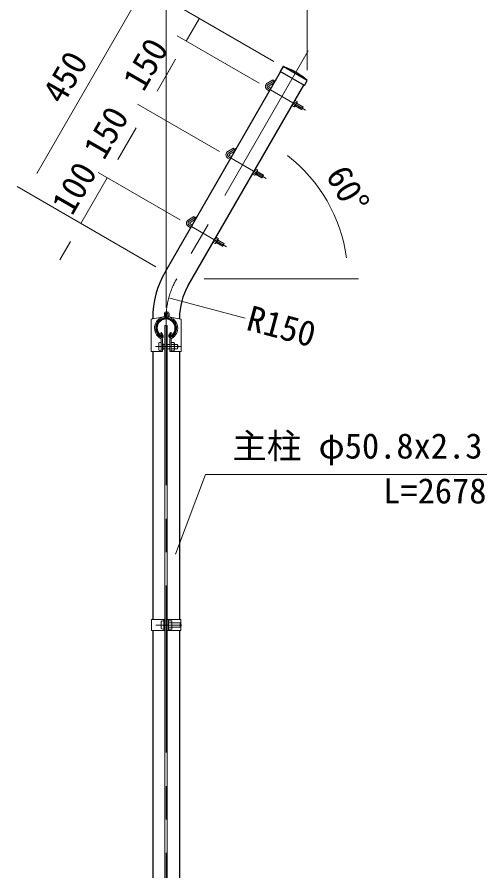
# Model space of a CAD drawing. Units: millimetres, scale not verified. Extents: x -4200 to 4200, y -2970 to 2970.
# Drawn here: x -207 to 686, y 533 to 2155 of the extents above; entities that cross this region are included whole.
import ezdxf
from ezdxf.enums import TextEntityAlignment as Align

# ---------------------------------------------------------------- set-up
doc = ezdxf.new("R2010")
doc.units = ezdxf.units.MM
doc.header["$LTSCALE"] = 10
doc.linetypes.add('USER1', pattern=[50.8, 31.75, -6.35, 6.35, -6.35])
for name, color, linetype, lineweight in [('0-5_D-STR1', 1, 'Continuous', 25), ('0-6_D-STR-DIM', 7, 'Continuous', 13), ('0-A_D-BMK', 2, 'USER1', 13), ('0-C_D-STR3', 3, 'Continuous', 13), ('0-D_D-STR-TXT', 7, 'Continuous', 13)]:
    doc.layers.add(name, color=color, linetype=linetype, lineweight=lineweight)
doc.styles.add('ＭＳ ゴシック', font='')
doc.styles.get('ＭＳ ゴシック').set_extended_font_data('MS Gothic')

msp = doc.modelspace()

# ---------------------------------------------------------------- linework, layer by layer
at = {"layer": '0-5_D-STR1'}
for p, q in [((298.59, 2061.22), (293.09, 2051.7)), ((344.66, 2034.62), (298.59, 2061.22)), ((74.63, 1670.91), (294.13, 2051.1)), ((339.16, 2025.1), (293.09, 2051.7)), ((339.16, 2025.1), (344.66, 2034.62)), ((118.62, 1645.51), (338.12, 2025.7)), ((51.13, 1581.88), (51.13, 1583.21)), ((101.93, 1581.88), (101.93, 1583.21)), ((66.35, 1554.96), (67.73, 1555.76)), ((69.85, 1548.88), (66.35, 1554.96)), ((71.24, 1549.68), (67.73, 1555.76)), ((81.81, 1549.68), (85.32, 1555.76)), ((83.2, 1548.88), (86.71, 1554.96)), ((86.71, 1554.96), (85.32, 1555.76)), ((51.13, 1520.21), (51.13, 1010.72)), ((101.93, 1520.21), (101.93, 1010.72)), ((51.13, 989.72), (51.13, 426.72)), ((101.93, 989.72), (101.93, 426.72))]:
    msp.add_line(p, q, dxfattribs=at)
for centre, radius, start, end in [((263.41, 1947.09), 119.43, 47.13052, 72.86948), ((226.53, 1583.21), 175.4, 150, 180), ((226.53, 1583.21), 124.6, 150, 180), ((76.53, 1564.21), 19.05, 294.32478, 245.67522), ((76.53, 1564.21), 17.45, 294.32478, 245.67522), ((69.51, 1548.68), 2, 245.67522, 30), ((69.51, 1548.68), 0.401, 245.67522, 30), ((83.55, 1548.68), 2, 150, 294.32478), ((83.55, 1548.68), 0.401, 150, 294.32478)]:
    msp.add_arc(centre, radius, start, end, dxfattribs=at)
at = {"layer": '0-6_D-STR-DIM'}
for p, q in [((76.53, 1603.21), (76.53, 2383.21)), ((344.66, 2054.62), (344.66, 2383.21)), ((281.27, 2071.22), (18.41, 2222.98)), ((15.73, 2178.34), (-169.27, 1857.91)), ((281.27, 2071.22), (122.33, 2162.98)), ((139.65, 2152.98), (114.65, 2109.68)), ((253.23, 2029.68), (97.33, 2119.68)), ((253.23, 2029.68), (97.33, 2119.68)), ((94.65, 2075.04), (59.65, 2014.42)), ((94.65, 2075.04), (74.65, 2040.4)), ((178.23, 1899.77), (22.33, 1989.78)), ((178.23, 1899.77), (22.33, 1989.78)), ((19.65, 1945.14), (-15.35, 1884.52)), ((187.96, 1765.6), (283.94, 1931.85)), ((-15.35, 1884.52), (4.65, 1919.16)), ((-35.35, 1849.88), (-85.35, 1763.27)), ((103.23, 1769.87), (-52.67, 1859.88)), ((103.23, 1769.87), (-52.67, 1859.88)), ((57.31, 1680.91), (-206.59, 1833.27)), ((57.31, 1680.91), (-102.67, 1773.27)), ((-105.35, 1728.63), (-125.35, 1693.99)), ((148.68, 1658.21), (441.92, 1658.21))]:
    msp.add_line(p, q, dxfattribs=at)
at = {"layer": '0-6_D-STR-DIM', "color": 6}
msp.add_line((226.53, 1583.21), (83.57, 1621.52), dxfattribs=at)
at = {"layer": '0-6_D-STR-DIM'}
msp.add_arc((125.95, 1658.21), 295.96, 7.7495, 52.2505, dxfattribs=at)
at = {"layer": '0-A_D-BMK'}
for p, q in [((346.62, 2091.22), (96.62, 1658.21)), ((270.55, 2027.46), (285.45, 2036.06)), ((270.55, 2019.68), (341.53, 1978.7)), ((195.55, 1897.56), (210.45, 1906.16)), ((195.55, 1889.77), (266.53, 1848.79)), ((120.55, 1767.65), (135.45, 1776.25)), ((120.55, 1759.87), (191.53, 1718.89)), ((76.53, 1583.21), (76.53, -596.79)), ((56.2, 1529.21), (105.08, 1529.21)), ((57.25, 1000.22), (106.13, 1000.22))]:
    msp.add_line(p, q, dxfattribs=at)
for centre, radius, start, end in [((272.8, 2023.57), 4.5, 120, 240), ((197.8, 1893.67), 4.5, 120, 240), ((122.8, 1763.77), 4.5, 120, 240), ((226.53, 1583.21), 150, 150, 180)]:
    msp.add_arc(centre, radius, start, end, dxfattribs=at)
at = {"layer": '0-C_D-STR3'}
for p, q in [((269.05, 2030.06), (279.45, 2036.06)), ((272.21, 2024.96), (282.45, 2030.86)), ((282.45, 2030.86), (279.45, 2036.06)), ((269.05, 2017.08), (273.13, 2014.72)), ((272.05, 2022.28), (276.13, 2019.92)), ((321.5, 1996.9), (315.75, 1986.94)), ((321.5, 1996.9), (325.31, 1994.7)), ((315.75, 1986.94), (319.56, 1984.74)), ((320.99, 1987.23), (317.18, 1989.43)), ((323.87, 1992.21), (320.06, 1994.41)), ((325.12, 1993.18), (320.75, 1985.61)), ((321.45, 1986.82), (333.48, 1979.88)), ((321.75, 1987.34), (334.3, 1980.1)), ((324.15, 1991.5), (336.7, 1984.26)), ((324.45, 1992.02), (336.48, 1985.08)), ((336.48, 1985.08), (333.48, 1979.88)), ((334.3, 1980.1), (333.48, 1979.88)), ((336.7, 1984.26), (334.3, 1980.1)), ((336.48, 1985.08), (336.7, 1984.26)), ((194.05, 1900.16), (204.45, 1906.16)), ((197.21, 1895.05), (207.45, 1900.96)), ((207.45, 1900.96), (204.45, 1906.16)), ((194.05, 1887.18), (198.13, 1884.82)), ((197.05, 1892.37), (201.13, 1890.02)), ((246.5, 1867), (240.75, 1857.04)), ((246.5, 1867), (250.31, 1864.8)), ((240.75, 1857.04), (244.56, 1854.84)), ((245.99, 1857.33), (242.18, 1859.53)), ((248.87, 1862.31), (245.06, 1864.51)), ((250.12, 1863.28), (245.75, 1855.71)), ((246.45, 1856.92), (258.48, 1849.98)), ((246.75, 1857.44), (259.3, 1850.19)), ((249.15, 1861.6), (261.7, 1854.35)), ((249.45, 1862.12), (261.48, 1855.17)), ((261.48, 1855.17), (258.48, 1849.98)), ((259.3, 1850.19), (258.48, 1849.98)), ((261.7, 1854.35), (259.3, 1850.19)), ((261.48, 1855.17), (261.7, 1854.35)), ((119.05, 1770.25), (129.45, 1776.25)), ((122.21, 1765.15), (132.45, 1771.06)), ((132.45, 1771.06), (129.45, 1776.25)), ((119.05, 1757.27), (123.13, 1754.92)), ((122.05, 1762.47), (126.13, 1760.11)), ((171.5, 1737.09), (165.75, 1727.13)), ((171.5, 1737.09), (175.31, 1734.89)), ((165.75, 1727.13), (169.56, 1724.93)), ((170.99, 1727.42), (167.18, 1729.62)), ((173.87, 1732.4), (170.06, 1734.6)), ((175.12, 1733.37), (170.75, 1725.8)), ((171.45, 1727.02), (183.48, 1720.07)), ((171.75, 1727.54), (184.3, 1720.29)), ((174.15, 1731.69), (186.7, 1724.45)), ((174.45, 1732.21), (186.48, 1725.27)), ((186.48, 1725.27), (183.48, 1720.07)), ((184.3, 1720.29), (183.48, 1720.07)), ((186.7, 1724.45), (184.3, 1720.29)), ((186.48, 1725.27), (186.7, 1724.45)), ((73.23, 1586.81), (73.23, 1592.21)), ((75.53, 1586.81), (75.53, 1592.21)), ((76.53, 1595.51), (78.83, 1595.51)), ((76.53, 1593.21), (78.83, 1593.21)), ((77.53, 1586.81), (77.53, 1591.71)), ((77.53, 1591.71), (79.83, 1591.71)), ((79.83, 1586.81), (79.83, 1592.21)), ((82.13, 1586.81), (82.13, 1592.21)), ((47.98, 1581.3), (72.42, 1585.82)), ((47.98, 1520.21), (47.98, 1581.3)), ((79.83, 1586.81), (82.13, 1586.81)), ((105.08, 1581.3), (80.64, 1585.82)), ((105.08, 1520.21), (105.08, 1581.3)), ((74.28, 1569.21), (74.28, -137.79)), ((74.28, 1569.21), (78.78, 1569.21)), ((78.78, 1569.21), (78.78, -137.79)), ((67.23, 1520.21), (67.23, 1543.04)), ((69.53, 1520.21), (69.53, 1543.04)), ((83.53, 1520.21), (83.53, 1543.04)), ((85.83, 1520.21), (85.83, 1543.04)), ((62.43, 1522.71), (62.43, 1535.71)), ((71.23, 1534.53), (69.53, 1534.53)), ((71.23, 1523.89), (71.23, 1534.53)), ((71.23, 1533.21), (74.28, 1533.21)), ((71.23, 1525.21), (74.28, 1525.21)), ((78.78, 1533.21), (83.53, 1533.21)), ((78.78, 1525.21), (83.53, 1525.21)), ((91.33, 1537.31), (85.83, 1537.31)), ((91.33, 1533.26), (85.83, 1533.26)), ((91.33, 1525.16), (85.83, 1525.16)), ((92.33, 1523.3), (92.33, 1535.25)), ((92.33, 1533.21), (98.23, 1533.21)), ((92.33, 1525.21), (98.23, 1525.21)), ((98.23, 1525.21), (98.23, 1533.21)), ((47.98, 1520.21), (69.53, 1520.21)), ((71.23, 1523.89), (69.53, 1523.89)), ((83.53, 1520.21), (105.08, 1520.21)), ((91.33, 1521.11), (85.83, 1521.11)), ((48.83, 1010.72), (74.28, 1010.72)), ((67.18, 1006.72), (67.18, 993.72)), ((71.98, 1010.72), (71.98, 989.72)), ((71.98, 1008.22), (71.98, 992.22)), ((71.98, 1006.42), (71.98, 994.02)), ((78.78, 1010.72), (104.23, 1010.72)), ((81.08, 1010.72), (81.08, 989.72)), ((86.58, 1008.32), (81.08, 1008.32)), ((81.08, 1008.32), (81.08, 992.12)), ((81.08, 1006.42), (81.08, 994.02)), ((87.58, 1006.13), (87.58, 994.18)), ((104.23, 1010.72), (104.23, 989.72)), ((78.78, 989.72), (104.23, 989.72)), ((86.58, 1004.27), (81.08, 1004.27)), ((86.58, 996.17), (81.08, 996.17)), ((86.58, 992.12), (81.08, 992.12)), ((87.58, 1004.22), (102.98, 1004.22)), ((87.58, 996.22), (102.98, 996.22)), ((102.98, 1004.22), (102.98, 996.22))]:
    msp.add_line(p, q, dxfattribs=at)
msp.add_lwpolyline([(48.83, 1010.72), (48.83, 989.72), (74.28, 989.72)], dxfattribs=at)
for centre, radius, start, end in [((272.8, 2023.57), 7.5, 120, 240), ((272.8, 2023.57), 1.5, 113, 240), ((319.05, 1986.7), 2.02, 284.56354, 15.43646), ((316.73, 1993.02), 7.19, 306.42363, 353.57637), ((323.36, 1994.17), 2.02, 284.67516, 15.32484), ((197.8, 1893.67), 7.5, 120, 240), ((197.8, 1893.67), 1.5, 113, 240), ((244.05, 1856.79), 2.02, 284.56354, 15.43646), ((241.73, 1863.11), 7.19, 306.42363, 353.57637), ((248.36, 1864.26), 2.02, 284.67516, 15.32484), ((122.8, 1763.77), 7.5, 120, 240), ((122.8, 1763.77), 1.5, 113, 240), ((169.05, 1726.89), 2.02, 284.56354, 15.43646), ((166.73, 1733.21), 7.19, 306.42363, 353.57637), ((173.36, 1734.36), 2.02, 284.67516, 15.32484), ((76.53, 1592.21), 3.3, 90, 180), ((76.53, 1592.21), 1, 90, 180), ((78.83, 1592.21), 3.3, 0, 90), ((78.83, 1592.21), 1, 0, 90), ((76.53, 1564.21), 22, 100.77522, 241.9116), ((76.53, 1564.21), 19.7, 100.77522, 241.9116), ((72.23, 1586.81), 1, 280.77522, 0), ((72.23, 1586.81), 3.3, 280.77522, 0), ((80.83, 1586.81), 3.3, 180, 259.22478), ((80.83, 1586.81), 1, 180, 259.22478), ((76.53, 1564.21), 19.7, 298.0884, 79.22478), ((76.53, 1564.21), 22, 298.0884, 79.22478), ((65.23, 1543.04), 2, 0, 61.9116), ((65.23, 1543.04), 4.3, 0, 61.9116), ((87.83, 1543.04), 4.3, 118.0884, 180), ((87.83, 1543.04), 2, 118.0884, 180), ((89.78, 1535.29), 2.55, 307.42505, 52.57495), ((83.63, 1529.21), 8.7, 332.26063, 27.73937), ((89.79, 1523.14), 2.54, 307.21089, 52.78911), ((90.73, 1529.21), 8.5, 331.92751, 28.07249), ((85.04, 1006.29), 2.54, 307.21089, 52.78911), ((78.88, 1000.22), 8.7, 332.26063, 27.73937), ((85.03, 994.14), 2.55, 307.42505, 52.57495), ((95.48, 1000.22), 8.5, 331.92751, 28.07249)]:
    msp.add_arc(centre, radius, start, end, dxfattribs=at)
for centre, start_param, end_param in [((67.23, 1535.71), 1.5707963, 3.1415927), ((67.23, 1522.71), 3.1415927, 4.712389), ((71.98, 1006.72), 1.5707963, 3.1415927), ((71.98, 993.72), 3.1415927, 4.712389)]:
    msp.add_ellipse(centre, major_axis=(4.8, 0), ratio=0.3125, start_param=start_param, end_param=end_param, dxfattribs=at)
at = {"layer": '0-D_D-STR-TXT'}
msp.add_lwpolyline([(685.98, 1286.04), (151.3, 1286.04), (94.61, 1134.7)], dxfattribs=at)

# ---------------------------------------------------------------- texts
at = {"layer": '0-6_D-STR-DIM', "style": 'ＭＳ ゴシック'}
for s, rotation, p in [('150', 60, (45.98, 2004.24)), ('450', 60, (-106.86, 1979.5)), ('150', 60, (-29.02, 1874.34)), ('100', 60, (-89.52, 1768.97)), ('60°', 300, (366.09, 1847.72)), ('R150', 345, (222.71, 1547.75))]:
    msp.add_text(s, height=48.09, rotation=rotation, dxfattribs=at).set_placement(p, align=Align.BOTTOM_LEFT)
at = {"layer": '0-D_D-STR-TXT', "style": 'ＭＳ ゴシック'}
for s, p in [('主柱 φ50.8x2.3', (202.22, 1302.05)), ('L=2678', (488.91, 1216.71))]:
    msp.add_text(s, height=48.09, dxfattribs=at).set_placement(p, align=Align.BOTTOM_LEFT)

doc.saveas('drawing.dxf')
